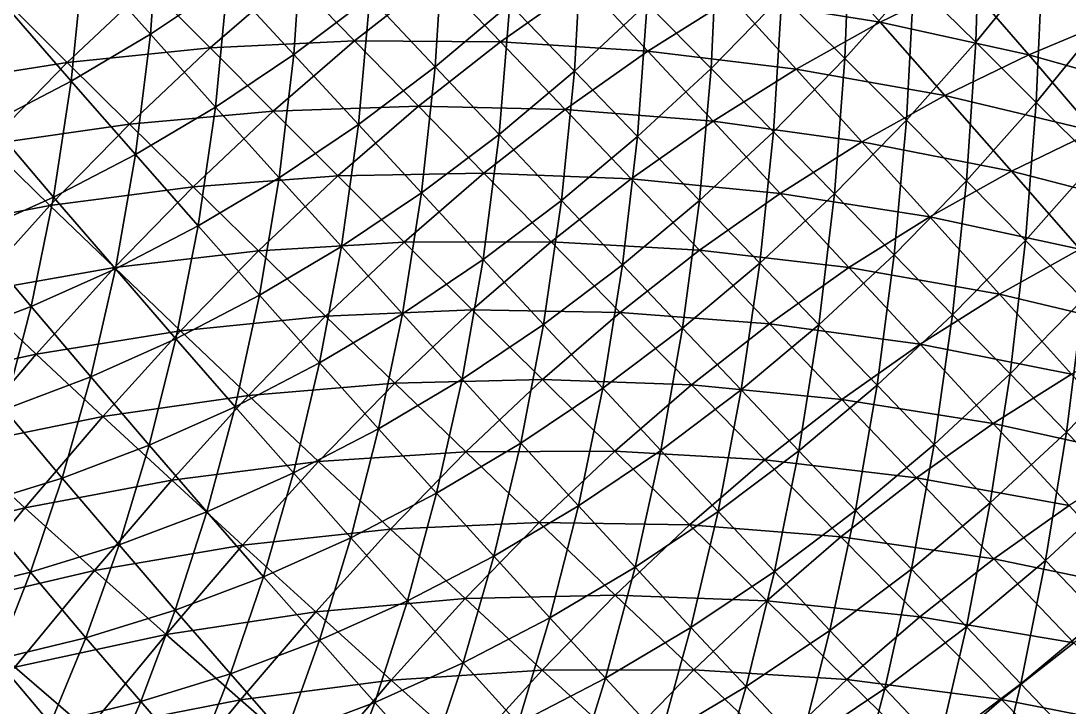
# Model space of a CAD drawing. Header units: metres. Extents: x -232 to 179, y -162 to 161.
# Drawn here: x -35.3 to 36.9, y -42.6 to 4.6 of the extents above; entities that cross this region are included whole.
import ezdxf

# ---------------------------------------------------------------- set-up
doc = ezdxf.new("R2010")
doc.units = ezdxf.units.M

msp = doc.modelspace()

# ---------------------------------------------------------------- linework, layer by layer
for points in [[(-26.355604, 3.6792908, -842.4458), (-25.72985, 12.35928, -850.2229), (-30.969728, 8.842255, -849.3552), (-30.96963, 8.842355, -849.3551)], [(-25.72985, 12.35928, -850.2229), (-26.355604, 3.6792908, -842.4458), (-21.039566, 7.247425, -843.3261), (-21.039467, 7.247525, -843.326)], [(30.488918, 3.125061, -804.0054), (30.793163, 12.934345, -809.78625), (26.218666, 7.3269253, -810.4984), (26.218765, 7.3270254, -810.4983)], [(30.793163, 12.934345, -809.78625), (30.488918, 3.125061, -804.0054), (35.09767, 8.774464, -803.2879), (35.09777, 8.774564, -803.2878)], [(21.47968, 2.0020218, -810.9557), (21.844707, 11.605143, -817.02966), (17.145573, 6.325016, -817.4831), (17.145672, 6.325116, -817.483)], [(21.844707, 11.605143, -817.02966), (21.47968, 2.0020218, -810.9557), (26.218666, 7.3269253, -810.4984), (26.218765, 7.3270254, -810.4983)], [(-16.475597, 2.285122, -836.5272), (-15.871052, 11.136147, -843.9389), (-21.039566, 7.247425, -843.3261), (-21.039467, 7.247525, -843.326)], [(-15.871052, 11.136147, -843.9389), (-16.475597, 2.285122, -836.5272), (-11.239189, 6.22493, -837.1481), (-11.239089, 6.22503, -837.14795)], [(-6.728424, 1.4464226, -830.4407), (-6.1655693, 10.476387, -837.49817), (-11.239189, 6.22493, -837.1481), (-11.239089, 6.22503, -837.14795)], [(-6.1655693, 10.476387, -837.49817), (-6.728424, 1.4464226, -830.4407), (-1.5946999, 5.748253, -830.79486), (-1.5945998, 5.748353, -830.79474)], [(2.8599014, 1.1372643, -824.1619), (3.364708, 10.352409, -830.8773), (-1.5946999, 5.748253, -830.79486), (-1.5945998, 5.748353, -830.79474)], [(3.364708, 10.352409, -830.8773), (2.8599014, 1.1372643, -824.1619), (7.8721237, 5.7904587, -824.24524), (7.872224, 5.790559, -824.2451)], [(12.26778, 1.331173, -817.67163), (12.703861, 10.737152, -824.0585), (7.8721237, 5.7904587, -824.24524), (7.872224, 5.790559, -824.2451)], [(12.703861, 10.737152, -824.0585), (12.26778, 1.331173, -817.67163), (17.145573, 6.325016, -817.4831), (17.145672, 6.325116, -817.483)], [(23.903814, 4.5124702, -556.1957), (13.684525, 6.1549606, -561.55493), (19.543077, 9.418194, -562.9126), (19.543177, 9.418294, -562.9125)], [(19.543077, 9.418194, -562.9126), (29.752514, 7.35437, -557.792), (23.903814, 4.5124702, -556.1957), (23.903913, 4.5125704, -556.19556)], [(-31.803333, 0.44455338, -841.2994), (-30.969728, 8.842255, -849.3552), (-36.339405, 5.6538734, -848.2252), (-36.339306, 5.6539736, -848.2251)], [(-30.969728, 8.842255, -849.3552), (-31.803333, 0.44455338, -841.2994), (-26.355604, 3.6792908, -842.4458), (-26.355505, 3.6793907, -842.4457)], [(34.66317, -1.0075455, -797.541), (35.09767, 8.774464, -803.2879), (30.488918, 3.125061, -804.0054), (30.489017, 3.125161, -804.00525)], [(35.09767, 8.774464, -803.2879), (34.66317, -1.0075455, -797.541), (39.30208, 4.6788273, -796.81885), (39.302177, 4.6789274, -796.8187)], [(-26.477886, 7.025791, -584.8806), (-16.584175, 7.6284485, -578.7221), (-22.237442, 2.7484894, -578.41473), (-22.237343, 2.7485893, -578.4146)], [(-21.861475, -1.329895, -835.6354), (-21.039566, 7.247425, -843.3261), (-26.355604, 3.6792908, -842.4458), (-26.355505, 3.6793907, -842.4457)], [(-12.291222, 3.2244606, -572.21875), (-22.237442, 2.7484894, -578.41473), (-16.584175, 7.6284485, -578.7221), (-16.584076, 7.6285486, -578.722)], [(-21.039566, 7.247425, -843.3261), (-21.861475, -1.329895, -835.6354), (-16.475597, 2.285122, -836.5272), (-16.475498, 2.2852218, -836.5271)], [(-16.584175, 7.6284485, -578.7221), (-6.5821304, 7.695675, -572.7938), (-12.291222, 3.2244606, -572.21875), (-12.2911215, 3.2245605, -572.2186)], [(-2.2401772, 3.151184, -566.2399), (-12.291222, 3.2244606, -572.21875), (-6.5821304, 7.695675, -572.7938), (-6.5820303, 7.695775, -572.7937)], [(-6.5821304, 7.695675, -572.7938), (3.5142746, 7.210396, -567.0788), (-2.2401772, 3.151184, -566.2399), (-2.2400773, 3.151284, -566.2398)], [(25.714447, -2.239708, -804.46606), (26.218666, 7.3269253, -810.4984), (21.47968, 2.0020218, -810.9557), (21.479778, 2.0021217, -810.95557)], [(34.144302, 2.2670937, -550.9701), (23.903814, 4.5124702, -556.1957), (29.752514, 7.35437, -557.792), (29.752613, 7.3544703, -557.7919)], [(26.218666, 7.3269253, -810.4984), (25.714447, -2.239708, -804.46606), (30.488918, 3.125061, -804.0054), (30.489017, 3.125161, -804.00525)], [(29.752514, 7.35437, -557.792), (39.957012, 4.6871796, -552.79083), (34.144302, 2.2670937, -550.9701), (34.1444, 2.2671936, -550.97)], [(-36.258606, 5.903311, -591.2809), (-26.477886, 7.025791, -584.8806), (-32.074, 1.7388878, -584.8407), (-32.073902, 1.7389878, -584.8406)], [(-22.237442, 2.7484894, -578.41473), (-32.074, 1.7388878, -584.8407), (-26.477886, 7.025791, -584.8806), (-26.477787, 7.0258913, -584.8805)], [(7.901726, 2.511444, -560.45953), (-2.2401772, 3.151184, -566.2399), (3.5142746, 7.210396, -567.0788), (3.5143745, 7.210496, -567.0787)], [(3.5142746, 7.210396, -567.0788), (13.684525, 6.1549606, -561.55493), (7.901726, 2.511444, -560.45953), (7.901826, 2.511544, -560.4594)], [(-32.074, 1.7388878, -584.8407), (-41.810326, 0.20741081, -591.50244), (-36.258606, 5.903311, -591.2809), (-36.258507, 5.903411, -591.28076)], [(-12.026871, -2.5400581, -829.8125), (-11.239189, 6.22493, -837.1481), (-16.475597, 2.285122, -836.5272), (-16.475498, 2.2852218, -836.5271)], [(-11.239189, 6.22493, -837.1481), (-12.026871, -2.5400581, -829.8125), (-6.728424, 1.4464226, -830.4407), (-6.728324, 1.4465226, -830.44055)], [(7.207794, -3.3663673, -817.5875), (7.8721237, 5.7904587, -824.24524), (2.8599014, 1.1372643, -824.1619), (2.8600013, 1.1373643, -824.1618)], [(7.8721237, 5.7904587, -824.24524), (7.207794, -3.3663673, -817.5875), (12.26778, 1.331173, -817.67163), (12.26788, 1.331273, -817.6715)], [(18.113857, 1.2874489, -554.8539), (7.901726, 2.511444, -560.45953), (13.684525, 6.1549606, -561.55493), (13.684625, 6.155061, -561.5548)], [(16.56052, -3.0341682, -811.1459), (17.145573, 6.325016, -817.4831), (12.26778, 1.331173, -817.67163), (12.26788, 1.331273, -817.6715)], [(13.684525, 6.1549606, -561.55493), (23.903814, 4.5124702, -556.1957), (18.113857, 1.2874489, -554.8539), (18.113956, 1.2875489, -554.85376)], [(17.145573, 6.325016, -817.4831), (16.56052, -3.0341682, -811.1459), (21.47968, 2.0020218, -810.9557), (21.479778, 2.0021217, -810.95557)], [(-36.339405, 5.6538734, -848.2252), (-37.364838, -2.4443817, -839.8895), (-31.803333, 0.44455338, -841.2994), (-31.803234, 0.44465336, -841.29926)], [(-2.3284988, -3.210373, -823.80396), (-1.5946999, 5.748253, -830.79486), (-6.728424, 1.4464226, -830.4407), (-6.728324, 1.4465226, -830.44055)], [(-1.5946999, 5.748253, -830.79486), (-2.3284988, -3.210373, -823.80396), (2.8599014, 1.1372643, -824.1619), (2.8600013, 1.1373643, -824.1618)], [(28.37144, -0.53796005, -549.39453), (18.113857, 1.2874489, -554.8539), (23.903814, 4.5124702, -556.1957), (23.903913, 4.5125704, -556.19556)], [(23.903814, 4.5124702, -556.1957), (34.144302, 2.2670937, -550.9701), (28.37144, -0.53796005, -549.39453), (28.37154, -0.53786004, -549.3944)], [(44.376274, -0.5956726, -545.8428), (34.144302, 2.2670937, -550.9701), (39.957012, 4.6871796, -552.79083), (39.95711, 4.6872797, -552.7907)], [(38.74848, -5.0774937, -791.09625), (39.30208, 4.6788273, -796.81885), (34.66317, -1.0075455, -797.541), (34.66327, -1.0074455, -797.5409)], [(-27.380772, -4.6071205, -834.4739), (-26.355604, 3.6792908, -842.4458), (-31.803333, 0.44455338, -841.2994), (-31.803234, 0.44465336, -841.29926)], [(-26.355604, 3.6792908, -842.4458), (-27.380772, -4.6071205, -834.4739), (-21.861475, -1.329895, -835.6354), (-21.861376, -1.329795, -835.63525)], [(-22.237442, 2.7484894, -578.41473), (-12.291222, 3.2244606, -572.21875), (-17.896946, -1.6144676, -571.914), (-17.896847, -1.6143676, -571.9139)], [(-7.895363, -1.2778053, -565.6703), (-17.896946, -1.6144676, -571.914), (-12.291222, 3.2244606, -572.21875), (-12.2911215, 3.2245605, -572.2186)], [(-12.291222, 3.2244606, -572.21875), (-2.2401772, 3.151184, -566.2399), (-7.895363, -1.2778053, -565.6703), (-7.8952627, -1.2777053, -565.67017)], [(2.2079124, -1.5049934, -559.62946), (-7.895363, -1.2778053, -565.6703), (-2.2401772, 3.151184, -566.2399), (-2.2400773, 3.151284, -566.2398)], [(-2.2401772, 3.151184, -566.2399), (7.901726, 2.511444, -560.45953), (2.2079124, -1.5049934, -559.62946), (2.2080123, -1.5048934, -559.62933)], [(29.857462, -6.407421, -798.0047), (30.488918, 3.125061, -804.0054), (25.714447, -2.239708, -804.46606), (25.714546, -2.239608, -804.46594)], [(30.488918, 3.125061, -804.0054), (29.857462, -6.407421, -798.0047), (34.66317, -1.0075455, -797.541), (34.66327, -1.0074455, -797.5409)], [(-32.074, 1.7388878, -584.8407), (-22.237442, 2.7484894, -578.41473), (-27.79197, -2.4991264, -578.3751), (-27.79187, -2.4990265, -578.375)], [(-17.896946, -1.6144676, -571.914), (-27.79197, -2.4991264, -578.3751), (-22.237442, 2.7484894, -578.41473), (-22.237343, 2.7485893, -578.4146)], [(-17.476557, -6.1979027, -828.91003), (-16.475597, 2.285122, -836.5272), (-21.861475, -1.329895, -835.6354), (-21.861376, -1.329795, -835.63525)], [(-16.475597, 2.285122, -836.5272), (-17.476557, -6.1979027, -828.91003), (-12.026871, -2.5400581, -829.8125), (-12.026771, -2.5399582, -829.8124)], [(12.398766, -2.3134155, -553.7713), (2.2079124, -1.5049934, -559.62946), (7.901726, 2.511444, -560.45953), (7.901826, 2.511544, -560.4594)], [(7.901726, 2.511444, -560.45953), (18.113857, 1.2874489, -554.8539), (12.398766, -2.3134155, -553.7713), (12.398866, -2.3133156, -553.7712)], [(38.646843, -2.9810867, -544.04816), (28.37144, -0.53796005, -549.39453), (34.144302, 2.2670937, -550.9701), (34.1444, 2.2671936, -550.97)], [(34.144302, 2.2670937, -550.9701), (44.376274, -0.5956726, -545.8428), (38.646843, -2.9810867, -544.04816), (38.646942, -2.9809868, -544.04803)], [(-41.810326, 0.20741081, -591.50244), (-32.074, 1.7388878, -584.8407), (-37.58963, -3.919979, -585.06085), (-37.58953, -3.9198792, -585.0607)], [(-27.79197, -2.4991264, -578.3751), (-37.58963, -3.919979, -585.06085), (-32.074, 1.7388878, -584.8407), (-32.073902, 1.7389878, -584.8406)], [(-7.683361, -7.2393074, -823.16907), (-6.728424, 1.4464226, -830.4407), (-12.026871, -2.5400581, -829.8125), (-12.026771, -2.5399582, -829.8124)], [(-6.728424, 1.4464226, -830.4407), (-7.683361, -7.2393074, -823.16907), (-2.3284988, -3.210373, -823.80396), (-2.328399, -3.210273, -823.80383)], [(20.758465, -7.3136063, -804.65765), (21.47968, 2.0020218, -810.9557), (16.56052, -3.0341682, -811.1459), (16.56062, -3.0340683, -811.14575)], [(21.47968, 2.0020218, -810.9557), (20.758465, -7.3136063, -804.65765), (25.714447, -2.239708, -804.46606), (25.714546, -2.239608, -804.46594)], [(1.9699402, -7.755436, -817.22614), (2.8599014, 1.1372643, -824.1619), (-2.3284988, -3.210373, -823.80396), (-2.328399, -3.210273, -823.80383)], [(2.8599014, 1.1372643, -824.1619), (1.9699402, -7.755436, -817.22614), (7.207794, -3.3663673, -817.5875), (7.2078943, -3.3662674, -817.5874)], [(11.457619, -7.7715454, -811.06104), (12.26778, 1.331173, -817.67163), (7.207794, -3.3663673, -817.5875), (7.2078943, -3.3662674, -817.5874)], [(12.26778, 1.331173, -817.67163), (11.457619, -7.7715454, -811.06104), (16.56052, -3.0341682, -811.1459), (16.56062, -3.0340683, -811.14575)], [(22.656559, -3.7211647, -548.0701), (12.398766, -2.3134155, -553.7713), (18.113857, 1.2874489, -554.8539), (18.113956, 1.2875489, -554.85376)], [(18.113857, 1.2874489, -554.8539), (28.37144, -0.53796005, -549.39453), (22.656559, -3.7211647, -548.0701), (22.656658, -3.7210648, -548.07)], [(-33.01534, -7.534008, -833.04553), (-31.803333, 0.44455338, -841.2994), (-37.364838, -2.4443817, -839.8895), (-37.36474, -2.4442818, -839.8894)], [(-31.803333, 0.44455338, -841.2994), (-33.01534, -7.534008, -833.04553), (-27.380772, -4.6071205, -834.4739), (-27.380672, -4.6070204, -834.47375)], [(32.956696, -5.7459526, -542.4951), (22.656559, -3.7211647, -548.0701), (28.37144, -0.53796005, -549.39453), (28.37154, -0.53786004, -549.3944)], [(28.37144, -0.53796005, -549.39453), (38.646843, -2.9810867, -544.04816), (32.956696, -5.7459526, -542.4951), (32.956795, -5.7458525, -542.495)], [(-23.061235, -9.51395, -827.73474), (-21.861475, -1.329895, -835.6354), (-27.380772, -4.6071205, -834.4739), (-27.380672, -4.6070204, -834.47375)], [(-21.861475, -1.329895, -835.6354), (-23.061235, -9.51395, -827.73474), (-17.476557, -6.1979027, -828.91003), (-17.476458, -6.1978025, -828.9099)], [(-17.896946, -1.6144676, -571.914), (-7.895363, -1.2778053, -565.6703), (-13.448166, -6.071045, -565.3684), (-13.448066, -6.070945, -565.3683)], [(-3.3876877, -5.8873215, -559.0658), (-13.448166, -6.071045, -565.3684), (-7.895363, -1.2778053, -565.6703), (-7.8952627, -1.2777053, -565.67017)], [(-7.895363, -1.2778053, -565.6703), (2.2079124, -1.5049934, -559.62946), (-3.3876877, -5.8873215, -559.0658), (-3.3875878, -5.8872213, -559.0657)], [(33.915653, -10.5078335, -791.56256), (34.66317, -1.0075455, -797.541), (29.857462, -6.407421, -798.0047), (29.857561, -6.407321, -798.0046)], [(34.66317, -1.0075455, -797.541), (33.915653, -10.5078335, -791.56256), (38.74848, -5.0774937, -791.09625), (38.74858, -5.0773935, -791.0961)], [(-27.79197, -2.4991264, -578.3751), (-17.896946, -1.6144676, -571.914), (-23.40477, -6.817951, -571.8747), (-23.40467, -6.817851, -571.8746)], [(-13.448166, -6.071045, -565.3684), (-23.40477, -6.817951, -571.8747), (-17.896946, -1.6144676, -571.914), (-17.896847, -1.6143676, -571.9139)], [(6.7716064, -6.2828255, -552.9509), (-3.3876877, -5.8873215, -559.0658), (2.2079124, -1.5049934, -559.62946), (2.2080123, -1.5048934, -559.62933)], [(2.2079124, -1.5049934, -559.62946), (12.398766, -2.3134155, -553.7713), (6.7716064, -6.2828255, -552.9509), (6.7717066, -6.2827253, -552.9508)], [(-37.364838, -2.4443817, -839.8895), (-38.745495, -10.098824, -831.35443), (-33.01534, -7.534008, -833.04553), (-33.01524, -7.533908, -833.0454)], [(-37.58963, -3.919979, -585.06085), (-27.79197, -2.4991264, -578.3751), (-33.266605, -8.115932, -578.5936), (-33.266506, -8.115832, -578.5935)], [(-23.40477, -6.817951, -571.8747), (-33.266605, -8.115932, -578.5936), (-27.79197, -2.4991264, -578.3751), (-27.79187, -2.4990265, -578.375)], [(-13.191078, -10.9361, -822.257), (-12.026871, -2.5400581, -829.8125), (-17.476557, -6.1979027, -828.91003), (-17.476458, -6.1978025, -828.9099)], [(-12.026871, -2.5400581, -829.8125), (-13.191078, -10.9361, -822.257), (-7.683361, -7.2393074, -823.16907), (-7.683261, -7.2392073, -823.16895)], [(17.015572, -7.275341, -547.0016), (6.7716064, -6.2828255, -552.9509), (12.398766, -2.3134155, -553.7713), (12.398866, -2.3133156, -553.7712)], [(12.398766, -2.3134155, -553.7713), (22.656559, -3.7211647, -548.0701), (17.015572, -7.275341, -547.0016), (17.01567, -7.275241, -547.00146)], [(24.869043, -11.514523, -798.1975), (25.714447, -2.239708, -804.46606), (20.758465, -7.3136063, -804.65765), (20.758564, -7.313506, -804.65753)], [(25.714447, -2.239708, -804.46606), (24.869043, -11.514523, -798.1975), (29.857462, -6.407421, -798.0047), (29.857561, -6.407321, -798.0046)], [(-3.4359589, -11.822773, -816.5852), (-2.3284988, -3.210373, -823.80396), (-7.683361, -7.2393074, -823.16907), (-7.683261, -7.2392073, -823.16895)], [(-2.3284988, -3.210373, -823.80396), (-3.4359589, -11.822773, -816.5852), (1.9699402, -7.755436, -817.22614), (1.9700402, -7.755336, -817.226)], [(6.175358, -12.197838, -810.69653), (7.207794, -3.3663673, -817.5875), (1.9699402, -7.755436, -817.22614), (1.9700402, -7.755336, -817.226)], [(7.207794, -3.3663673, -817.5875), (6.175358, -12.197838, -810.69653), (11.457619, -7.7715454, -811.06104), (11.457719, -7.7714453, -811.0609)], [(15.617355, -12.086456, -804.5722), (16.56052, -3.0341682, -811.1459), (11.457619, -7.7715454, -811.06104), (11.457719, -7.7714453, -811.0609)], [(16.56052, -3.0341682, -811.1459), (15.617355, -12.086456, -804.5722), (20.758465, -7.3136063, -804.65765), (20.758564, -7.313506, -804.65753)], [(43.27157, -8.404533, -537.01086), (32.956696, -5.7459526, -542.4951), (38.646843, -2.9810867, -544.04816), (38.646942, -2.9809868, -544.04803)], [(-33.266605, -8.115932, -578.5936), (-43.06495, -9.960087, -585.52423), (-37.58963, -3.919979, -585.06085), (-37.58953, -3.9198792, -585.0607)], [(27.323696, -8.883549, -541.1897), (17.015572, -7.275341, -547.0016), (22.656559, -3.7211647, -548.0701), (22.656658, -3.7210648, -548.07)], [(22.656559, -3.7211647, -548.0701), (32.956696, -5.7459526, -542.4951), (27.323696, -8.883549, -541.1897), (27.323795, -8.883449, -541.1896)], [(-28.762552, -12.475517, -826.2895), (-27.380772, -4.6071205, -834.4739), (-33.01534, -7.534008, -833.04553), (-33.01524, -7.533908, -833.0454)], [(-27.380772, -4.6071205, -834.4739), (-28.762552, -12.475517, -826.2895), (-23.061235, -9.51395, -827.73474), (-23.061136, -9.51385, -827.7346)], [(37.67137, -11.125687, -535.4824), (27.323696, -8.883549, -541.1897), (32.956696, -5.7459526, -542.4951), (32.956795, -5.7458525, -542.495)], [(32.956696, -5.7459526, -542.4951), (43.27157, -8.404533, -537.01086), (37.67137, -11.125687, -535.4824), (37.67147, -11.1255865, -535.4823)], [(37.895508, -14.547216, -785.13104), (38.74848, -5.0774937, -791.09625), (33.915653, -10.5078335, -791.56256), (33.915752, -10.507733, -791.56244)], [(-23.40477, -6.817951, -571.8747), (-13.448166, -6.071045, -565.3684), (-18.903992, -11.22541, -565.32947), (-18.903893, -11.22531, -565.32935)], [(-18.835236, -14.28746, -821.0692), (-17.476557, -6.1979027, -828.91003), (-23.061235, -9.51395, -827.73474), (-23.061136, -9.51385, -827.7346)], [(-8.881989, -10.630058, -558.7671), (-18.903992, -11.22541, -565.32947), (-13.448166, -6.071045, -565.3684), (-13.448066, -6.070945, -565.3683)], [(-17.476557, -6.1979027, -828.91003), (-18.835236, -14.28746, -821.0692), (-13.191078, -10.9361, -822.257), (-13.190978, -10.936, -822.2569)], [(-13.448166, -6.071045, -565.3684), (-3.3876877, -5.8873215, -559.0658), (-8.881989, -10.630058, -558.7671), (-8.881888, -10.629958, -558.76697)], [(1.2415161, -10.613842, -552.3939), (-8.881989, -10.630058, -558.7671), (-3.3876877, -5.8873215, -559.0658), (-3.3875878, -5.8872213, -559.0657)], [(-3.3876877, -5.8873215, -559.0658), (6.7716064, -6.2828255, -552.9509), (1.2415161, -10.613842, -552.3939), (1.2416161, -10.613742, -552.3938)], [(11.461384, -11.193275, -546.1919), (1.2415161, -10.613842, -552.3939), (6.7716064, -6.2828255, -552.9509), (6.7717066, -6.2827253, -552.9508)], [(6.7716064, -6.2828255, -552.9509), (17.015572, -7.275341, -547.0016), (11.461384, -11.193275, -546.1919), (11.461484, -11.193175, -546.1918)], [(28.899097, -15.643747, -791.7565), (29.857462, -6.407421, -798.0047), (24.869043, -11.514523, -798.1975), (24.869143, -11.514422, -798.1974)], [(29.857462, -6.407421, -798.0047), (28.899097, -15.643747, -791.7565), (33.915653, -10.5078335, -791.56256), (33.915752, -10.507733, -791.56244)], [(-33.266605, -8.115932, -578.5936), (-23.40477, -6.817951, -571.8747), (-28.83337, -12.387529, -572.0914), (-28.833271, -12.387429, -572.09125)], [(-18.903992, -11.22541, -565.32947), (-28.83337, -12.387529, -572.0914), (-23.40477, -6.817951, -571.8747), (-23.40467, -6.817851, -571.8746)], [(-34.560593, -15.070717, -824.57837), (-33.01534, -7.534008, -833.04553), (-38.745495, -10.098824, -831.35443), (-38.745396, -10.098723, -831.3543)], [(-33.01534, -7.534008, -833.04553), (-34.560593, -15.070717, -824.57837), (-28.762552, -12.475517, -826.2895), (-28.762453, -12.475417, -826.28937)], [(-8.996172, -15.554802, -815.6645), (-7.683361, -7.2393074, -823.16907), (-13.191078, -10.9361, -822.257), (-13.190978, -10.936, -822.2569)], [(-7.683361, -7.2393074, -823.16907), (-8.996172, -15.554802, -815.6645), (-3.4359589, -11.822773, -816.5852), (-3.435859, -11.822673, -816.5851)], [(0.72361755, -16.299664, -810.0502), (1.9699402, -7.755436, -817.22614), (-3.4359589, -11.822773, -816.5852), (-3.435859, -11.822673, -816.5851)], [(1.9699402, -7.755436, -817.22614), (0.72361755, -16.299664, -810.0502), (6.175358, -12.197838, -810.69653), (6.175458, -12.197738, -810.6964)], [(10.29554, -16.54589, -804.20496), (11.457619, -7.7715454, -811.06104), (6.175358, -12.197838, -810.69653), (6.175458, -12.197738, -810.6964)], [(11.457619, -7.7715454, -811.06104), (10.29554, -16.54589, -804.20496), (15.617355, -12.086456, -804.5722), (15.6174555, -12.086356, -804.5721)], [(21.76353, -12.386799, -540.1365), (11.461384, -11.193275, -546.1919), (17.015572, -7.275341, -547.0016), (17.01567, -7.275241, -547.00146)], [(19.694288, -16.318607, -798.1115), (20.758465, -7.3136063, -804.65765), (15.617355, -12.086456, -804.5722), (15.6174555, -12.086356, -804.5721)], [(17.015572, -7.275341, -547.0016), (27.323696, -8.883549, -541.1897), (21.76353, -12.386799, -540.1365), (21.76363, -12.386699, -540.13635)], [(20.758465, -7.3136063, -804.65765), (19.694288, -16.318607, -798.1115), (24.869043, -11.514523, -798.1975), (24.869143, -11.514422, -798.1974)], [(-43.06495, -9.960087, -585.52423), (-33.266605, -8.115932, -578.5936), (-38.701244, -14.111158, -579.0535), (-38.701145, -14.111058, -579.0534)], [(-28.83337, -12.387529, -572.0914), (-38.701244, -14.111158, -579.0535), (-33.266605, -8.115932, -578.5936), (-33.266506, -8.115832, -578.5935)], [(32.127422, -14.21368, -534.19763), (21.76353, -12.386799, -540.1365), (27.323696, -8.883549, -541.1897), (27.323795, -8.883449, -541.1896)], [(27.323696, -8.883549, -541.1897), (37.67137, -11.125687, -535.4824), (32.127422, -14.21368, -534.19763), (32.12752, -14.21358, -534.1975)], [(-38.745495, -10.098824, -831.35443), (-40.43436, -17.288643, -822.6067), (-34.560593, -15.070717, -824.57837), (-34.560493, -15.070617, -824.57825)], [(-24.597265, -17.28056, -819.6085), (-23.061235, -9.51395, -827.73474), (-28.762552, -12.475517, -826.2895), (-28.762453, -12.475417, -826.28937)], [(-23.061235, -9.51395, -827.73474), (-24.597265, -17.28056, -819.6085), (-18.835236, -14.28746, -821.0692), (-18.835136, -14.28736, -821.0691)], [(-18.903992, -11.22541, -565.32947), (-8.881989, -10.630058, -558.7671), (-14.280323, -15.73011, -558.72864), (-14.280223, -15.73001, -558.7285)], [(-4.188442, -15.301056, -552.0987), (-14.280323, -15.73011, -558.72864), (-8.881989, -10.630058, -558.7671), (-8.881888, -10.629958, -558.76697)], [(-8.881989, -10.630058, -558.7671), (1.2415161, -10.613842, -552.3939), (-4.188442, -15.301056, -552.0987), (-4.188342, -15.300956, -552.0986)], [(6.0029984, -15.468136, -545.6421), (-4.188442, -15.301056, -552.0987), (1.2415161, -10.613842, -552.3939), (1.2416161, -10.613742, -552.3938)], [(1.2415161, -10.613842, -552.3939), (11.461384, -11.193275, -546.1919), (6.0029984, -15.468136, -545.6421), (6.0030985, -15.468036, -545.64197)], [(32.855003, -19.707651, -785.32587), (33.915653, -10.5078335, -791.56256), (28.899097, -15.643747, -791.7565), (28.899197, -15.643647, -791.75635)], [(33.915653, -10.5078335, -791.56256), (32.855003, -19.707651, -785.32587), (37.895508, -14.547216, -785.13104), (37.895607, -14.547116, -785.1309)], [(-28.83337, -12.387529, -572.0914), (-18.903992, -11.22541, -565.32947), (-24.28135, -16.742413, -565.54407), (-24.28125, -16.742313, -565.54395)], [(-14.280323, -15.73011, -558.72864), (-24.28135, -16.742413, -565.54407), (-18.903992, -11.22541, -565.32947), (-18.903893, -11.22531, -565.32935)], [(-14.6941185, -18.938103, -814.4654), (-13.191078, -10.9361, -822.257), (-18.835236, -14.28746, -821.0692), (-18.835136, -14.28736, -821.0691)], [(-13.191078, -10.9361, -822.257), (-14.6941185, -18.938103, -814.4654), (-8.996172, -15.554802, -815.6645), (-8.996072, -15.554702, -815.66437)], [(16.288914, -16.2486, -539.3384), (6.0029984, -15.468136, -545.6421), (11.461384, -11.193275, -546.1919), (11.461484, -11.193175, -546.1918)], [(11.461384, -11.193275, -546.1919), (21.76353, -12.386799, -540.1365), (16.288914, -16.2486, -539.3384), (16.289013, -16.2485, -539.33826)], [(23.695148, -20.474928, -791.67), (24.869043, -11.514523, -798.1975), (19.694288, -16.318607, -798.1115), (19.694387, -16.318508, -798.1114)], [(24.869043, -11.514523, -798.1975), (23.695148, -20.474928, -791.67), (28.899097, -15.643747, -791.7565), (28.899197, -15.643647, -791.75635)], [(42.528687, -16.69308, -528.33936), (32.127422, -14.21368, -534.19763), (37.67137, -11.125687, -535.4824), (37.67147, -11.1255865, -535.4823)], [(-4.883749, -20.06334, -809.12164), (-3.4359589, -11.822773, -816.5852), (-8.996172, -15.554802, -815.6645), (-8.996072, -15.554702, -815.66437)], [(-3.4359589, -11.822773, -816.5852), (-4.883749, -20.06334, -809.12164), (0.72361755, -16.299664, -810.0502), (0.7237176, -16.299564, -810.05005)], [(4.8029785, -20.678425, -803.5538), (6.175358, -12.197838, -810.69653), (0.72361755, -16.299664, -810.0502), (0.7237176, -16.299564, -810.05005)], [(6.175358, -12.197838, -810.69653), (4.8029785, -20.678425, -803.5538), (10.29554, -16.54589, -804.20496), (10.29564, -16.545792, -804.20483)], [(14.337648, -20.80722, -797.74194), (15.617355, -12.086456, -804.5722), (10.29554, -16.54589, -804.20496), (10.29564, -16.545792, -804.20483)], [(15.617355, -12.086456, -804.5722), (14.337648, -20.80722, -797.74194), (19.694288, -16.318607, -798.1115), (19.694387, -16.318508, -798.1114)], [(-38.701244, -14.111158, -579.0535), (-28.83337, -12.387529, -572.0914), (-34.222294, -18.332333, -572.5474), (-34.222195, -18.332233, -572.5473)], [(-30.45705, -19.903397, -817.8792), (-28.762552, -12.475517, -826.2895), (-34.560593, -15.070717, -824.57837), (-34.560493, -15.070617, -824.57825)], [(-24.28135, -16.742413, -565.54407), (-34.222294, -18.332333, -572.5474), (-28.83337, -12.387529, -572.0914), (-28.833271, -12.387429, -572.09125)], [(-28.762552, -12.475517, -826.2895), (-30.45705, -19.903397, -817.8792), (-24.597265, -17.28056, -819.6085), (-24.597166, -17.28046, -819.6084)], [(26.655159, -17.661556, -533.161), (16.288914, -16.2486, -539.3384), (21.76353, -12.386799, -540.1365), (21.76363, -12.386699, -540.13635)], [(21.76353, -12.386799, -540.1365), (32.127422, -14.21368, -534.19763), (26.655159, -17.661556, -533.161), (26.655258, -17.661457, -533.1609)], [(-34.222294, -18.332333, -572.5474), (-44.171528, -20.507607, -579.72614), (-38.701244, -14.111158, -579.0535), (-38.701145, -14.111058, -579.0534)], [(-20.511065, -21.959728, -812.9908), (-18.835236, -14.28746, -821.0692), (-24.597265, -17.28056, -819.6085), (-24.597166, -17.28046, -819.6084)], [(-18.835236, -14.28746, -821.0692), (-20.511065, -21.959728, -812.9908), (-14.6941185, -18.938103, -814.4654), (-14.694018, -18.938004, -814.4653)], [(37.081367, -19.727253, -527.07697), (26.655159, -17.661556, -533.161), (32.127422, -14.21368, -534.19763), (32.12752, -14.21358, -534.1975)], [(32.127422, -14.21368, -534.19763), (42.528687, -16.69308, -528.33936), (37.081367, -19.727253, -527.07697), (37.081467, -19.727154, -527.07684)], [(-36.39337, -22.14495, -815.88654), (-34.560593, -15.070717, -824.57837), (-40.43436, -17.288643, -822.6067), (-40.43426, -17.288544, -822.60657)], [(-34.560593, -15.070717, -824.57837), (-36.39337, -22.14495, -815.88654), (-30.45705, -19.903397, -817.8792), (-30.456951, -19.903297, -817.8791)], [(36.74265, -23.712156, -778.89746), (37.895508, -14.547216, -785.13104), (32.855003, -19.707651, -785.32587), (32.855103, -19.707552, -785.32574)], [(37.895508, -14.547216, -785.13104), (36.74265, -23.712156, -778.89746), (41.802998, -18.531412, -778.70184), (41.803097, -18.531313, -778.7017)], [(-24.28135, -16.742413, -565.54407), (-14.280323, -15.73011, -558.72864), (-19.601006, -21.188976, -558.941), (-19.600906, -21.188877, -558.94086)], [(-9.523582, -20.341396, -552.0606), (-19.601006, -21.188976, -558.941), (-14.280323, -15.73011, -558.72864), (-14.280223, -15.73001, -558.7285)], [(-10.630014, -23.475334, -807.91235), (-8.996172, -15.554802, -815.6645), (-14.6941185, -18.938103, -814.4654), (-14.694018, -18.938004, -814.4653)], [(-14.280323, -15.73011, -558.72864), (-4.188442, -15.301056, -552.0987), (-9.523582, -20.341396, -552.0606), (-9.523482, -20.341297, -552.0605)], [(-8.996172, -15.554802, -815.6645), (-10.630014, -23.475334, -807.91235), (-4.883749, -20.06334, -809.12164), (-4.883649, -20.06324, -809.1215)], [(0.64343643, -20.09457, -545.3507), (-9.523582, -20.341396, -552.0606), (-4.188442, -15.301056, -552.0987), (-4.188342, -15.300956, -552.0986)], [(-4.188442, -15.301056, -552.0987), (6.0029984, -15.468136, -545.6421), (0.64343643, -20.09457, -545.3507), (0.64353645, -20.094471, -545.3506)], [(10.908737, -20.462215, -538.7964), (0.64343643, -20.09457, -545.3507), (6.0029984, -15.468136, -545.6421), (6.0030985, -15.468036, -545.64197)], [(6.0029984, -15.468136, -545.6421), (16.288914, -16.2486, -539.3384), (10.908737, -20.462215, -538.7964), (10.908837, -20.462116, -538.79626)], [(27.626211, -24.561895, -785.239), (28.899097, -15.643747, -791.7565), (23.695148, -20.474928, -791.67), (23.695248, -20.474829, -791.66986)], [(28.899097, -15.643747, -791.7565), (27.626211, -24.561895, -785.239), (32.855003, -19.707651, -785.32587), (32.855103, -19.707552, -785.32574)], [(-0.8463669, -24.470291, -802.6183), (0.72361755, -16.299664, -810.0502), (-4.883749, -20.06334, -809.12164), (-4.883649, -20.06324, -809.1215)], [(0.72361755, -16.299664, -810.0502), (-0.8463669, -24.470291, -802.6183), (4.8029785, -20.678425, -803.5538), (4.8030787, -20.678326, -803.55365)], [(8.809145, -24.966797, -797.0864), (10.29554, -16.54589, -804.20496), (4.8029785, -20.678425, -803.5538), (4.8030787, -20.678326, -803.55365)], [(10.29554, -16.54589, -804.20496), (8.809145, -24.966797, -797.0864), (14.337648, -20.80722, -797.74194), (14.337749, -20.807121, -797.7418)], [(21.267097, -21.4623, -532.37555), (10.908737, -20.462215, -538.7964), (16.288914, -16.2486, -539.3384), (16.289013, -16.2485, -539.33826)], [(18.308289, -24.98887, -791.29834), (19.694288, -16.318607, -798.1115), (14.337648, -20.80722, -797.74194), (14.337749, -20.807121, -797.7418)], [(16.288914, -16.2486, -539.3384), (26.655159, -17.661556, -533.161), (21.267097, -21.4623, -532.37555), (21.267197, -21.4622, -532.3754)], [(19.694288, -16.318607, -798.1115), (18.308289, -24.98887, -791.29834), (23.695148, -20.474928, -791.67), (23.695248, -20.474829, -791.66986)], [(-34.222294, -18.332333, -572.5474), (-24.28135, -16.742413, -565.54407), (-29.619408, -22.631092, -565.99585), (-29.619308, -22.630993, -565.9957)], [(-26.426699, -24.607563, -811.245), (-24.597265, -17.28056, -819.6085), (-30.45705, -19.903397, -817.8792), (-30.456951, -19.903297, -817.8791)], [(-19.601006, -21.188976, -558.941), (-29.619408, -22.631092, -565.99585), (-24.28135, -16.742413, -565.54407), (-24.28125, -16.742313, -565.54395)], [(-24.597265, -17.28056, -819.6085), (-26.426699, -24.607563, -811.245), (-20.511065, -21.959728, -812.9908), (-20.510965, -21.95963, -812.99066)], [(31.704487, -23.115025, -526.0585), (21.267097, -21.4623, -532.37555), (26.655159, -17.661556, -533.161), (26.655258, -17.661457, -533.1609)], [(26.655159, -17.661556, -533.161), (37.081367, -19.727253, -527.07697), (31.704487, -23.115025, -526.0585), (31.704586, -23.114925, -526.05835)], [(-44.171528, -20.507607, -579.72614), (-34.222294, -18.332333, -572.5474), (-39.646587, -24.674997, -573.21436), (-39.64649, -24.674898, -573.21423)], [(-29.619408, -22.631092, -565.99585), (-39.646587, -24.674997, -573.21436), (-34.222294, -18.332333, -572.5474), (-34.222195, -18.332233, -572.5473)], [(40.56759, -27.66287, -772.46313), (41.802998, -18.531412, -778.70184), (36.74265, -23.712156, -778.89746), (36.74275, -23.712057, -778.89734)], [(-16.496288, -26.522583, -806.4253), (-14.6941185, -18.938103, -814.4654), (-20.511065, -21.959728, -812.9908), (-20.510965, -21.95963, -812.99066)], [(-14.6941185, -18.938103, -814.4654), (-16.496288, -26.522583, -806.4253), (-10.630014, -23.475334, -807.91235), (-10.629914, -23.475235, -807.91223)], [(-32.419598, -26.87048, -809.2333), (-30.45705, -19.903397, -817.8792), (-36.39337, -22.14495, -815.88654), (-36.393272, -22.144852, -815.8864)], [(-30.45705, -19.903397, -817.8792), (-32.419598, -26.87048, -809.2333), (-26.426699, -24.607563, -811.245), (-26.4266, -24.607464, -811.2449)], [(-6.6356583, -27.907822, -801.39996), (-4.883749, -20.06334, -809.12164), (-10.630014, -23.475334, -807.91235), (-10.629914, -23.475235, -807.91223)], [(-9.523582, -20.341396, -552.0606), (0.64343643, -20.09457, -545.3507), (-4.622509, -25.069553, -545.3131), (-4.622409, -25.069454, -545.313)], [(-4.883749, -20.06334, -809.12164), (-6.6356583, -27.907822, -801.39996), (-0.8463669, -24.470291, -802.6183), (-0.84626687, -24.470192, -802.61816)], [(5.625965, -25.022362, -538.5092), (-4.622509, -25.069553, -545.3131), (0.64343643, -20.09457, -545.3507), (0.64353645, -20.094471, -545.3506)], [(0.64343643, -20.09457, -545.3507), (10.908737, -20.462215, -538.7964), (5.625965, -25.022362, -538.5092), (5.6260653, -25.022263, -538.5091)], [(31.49327, -28.585516, -778.8102), (32.855003, -19.707651, -785.32587), (27.626211, -24.561895, -785.239), (27.62631, -24.561796, -785.2389)], [(32.855003, -19.707651, -785.32587), (31.49327, -28.585516, -778.8102), (36.74265, -23.712156, -778.89746), (36.74275, -23.712057, -778.89734)], [(42.200867, -25.441948, -519.80914), (31.704487, -23.115025, -526.0585), (37.081367, -19.727253, -527.07697), (37.081467, -19.727154, -527.07684)], [(-19.601006, -21.188976, -558.941), (-9.523582, -20.341396, -552.0606), (-14.781971, -25.736347, -552.2705), (-14.781871, -25.736248, -552.2704)], [(-4.622509, -25.069553, -545.3131), (-14.781971, -25.736347, -552.2705), (-9.523582, -20.341396, -552.0606), (-9.523482, -20.341297, -552.0605)], [(3.1228333, -28.783463, -796.14484), (4.8029785, -20.678425, -803.5538), (-0.8463669, -24.470291, -802.6183), (-0.84626687, -24.470192, -802.61816)], [(4.8029785, -20.678425, -803.5538), (3.1228333, -28.783463, -796.14484), (8.809145, -24.966797, -797.0864), (8.809245, -24.966698, -797.0863)], [(15.971962, -25.609303, -531.84216), (5.625965, -25.022362, -538.5092), (10.908737, -20.462215, -538.7964), (10.908837, -20.462116, -538.79626)], [(12.748596, -29.171915, -790.63916), (14.337648, -20.80722, -797.74194), (8.809145, -24.966797, -797.0864), (8.809245, -24.966698, -797.0863)], [(10.908737, -20.462215, -538.7964), (21.267097, -21.4623, -532.37555), (15.971962, -25.609303, -531.84216), (15.972062, -25.609203, -531.84204)], [(14.337648, -20.80722, -797.74194), (12.748596, -29.171915, -790.63916), (18.308289, -24.98887, -791.29834), (18.308388, -24.988771, -791.2982)], [(22.213629, -29.097387, -784.86554), (23.695148, -20.474928, -791.67), (18.308289, -24.98887, -791.29834), (18.308388, -24.988771, -791.2982)], [(23.695148, -20.474928, -791.67), (22.213629, -29.097387, -784.86554), (27.626211, -24.561895, -785.239), (27.62631, -24.561796, -785.2389)], [(-29.619408, -22.631092, -565.99585), (-19.601006, -21.188976, -558.941), (-24.88282, -27.01561, -559.38794), (-24.88272, -27.01551, -559.3878)], [(-14.781971, -25.736347, -552.2705), (-24.88282, -27.01561, -559.38794), (-19.601006, -21.188976, -558.941), (-19.600906, -21.188877, -558.94086)], [(26.41034, -26.849525, -525.2867), (15.971962, -25.609303, -531.84216), (21.267097, -21.4623, -532.37555), (21.267197, -21.4622, -532.3754)], [(21.267097, -21.4623, -532.37555), (31.704487, -23.115025, -526.0585), (26.41034, -26.849525, -525.2867), (26.410439, -26.849426, -525.28656)], [(-36.39337, -22.14495, -815.88654), (-38.467648, -28.738468, -806.96234), (-32.419598, -26.87048, -809.2333), (-32.4195, -26.87038, -809.23315)], [(-22.46209, -29.192871, -804.6647), (-20.511065, -21.959728, -812.9908), (-26.426699, -24.607563, -811.245), (-26.4266, -24.607464, -811.2449)], [(-20.511065, -21.959728, -812.9908), (-22.46209, -29.192871, -804.6647), (-16.496288, -26.522583, -806.4253), (-16.49619, -26.522484, -806.4252)], [(-39.646587, -24.674997, -573.21436), (-29.619408, -22.631092, -565.99585), (-34.992485, -28.91388, -566.65643), (-34.992386, -28.91378, -566.6563)], [(-24.88282, -27.01561, -559.38794), (-34.992485, -28.91388, -566.65643), (-29.619408, -22.631092, -565.99585), (-29.619308, -22.630993, -565.9957)], [(-12.545855, -30.97789, -799.90173), (-10.630014, -23.475334, -807.91235), (-16.496288, -26.522583, -806.4253), (-16.49619, -26.522484, -806.4252)], [(-10.630014, -23.475334, -807.91235), (-12.545855, -30.97789, -799.90173), (-6.6356583, -27.907822, -801.39996), (-6.635558, -27.907722, -801.39984)], [(36.927326, -28.764606, -518.8102), (26.41034, -26.849525, -525.2867), (31.704487, -23.115025, -526.0585), (31.704586, -23.114925, -526.05835)], [(35.30183, -32.551437, -772.3756), (36.74265, -23.712156, -778.89746), (31.49327, -28.585516, -778.8102), (31.49337, -28.585417, -778.81006)], [(31.704487, -23.115025, -526.0585), (42.200867, -25.441948, -519.80914), (36.927326, -28.764606, -518.8102), (36.927425, -28.764507, -518.81006)], [(36.74265, -23.712156, -778.89746), (35.30183, -32.551437, -772.3756), (40.56759, -27.66287, -772.46313), (40.567688, -27.662771, -772.463)], [(-2.7043438, -32.2435, -794.9185), (-0.8463669, -24.470291, -802.6183), (-6.6356583, -27.907822, -801.39996), (-6.635558, -27.907722, -801.39984)], [(-0.8463669, -24.470291, -802.6183), (-2.7043438, -32.2435, -794.9185), (3.1228333, -28.783463, -796.14484), (3.1229331, -28.783363, -796.1447)], [(-34.992485, -28.91388, -566.65643), (-45.247585, -31.462982, -574.04126), (-39.646587, -24.674997, -573.21436), (-39.64649, -24.674898, -573.21423)], [(-28.505806, -31.474976, -802.6359), (-26.426699, -24.607563, -811.245), (-32.419598, -26.87048, -809.2333), (-32.4195, -26.87038, -809.23315)], [(-26.426699, -24.607563, -811.245), (-28.505806, -31.474976, -802.6359), (-22.46209, -29.192871, -804.6647), (-22.46199, -29.192772, -804.66455)], [(-14.781971, -25.736347, -552.2705), (-4.622509, -25.069553, -545.3131), (-9.812729, -30.39455, -545.52026), (-9.812629, -30.394451, -545.52014)], [(0.43546677, -29.926064, -538.47217), (-9.812729, -30.39455, -545.52026), (-4.622509, -25.069553, -545.3131), (-4.622409, -25.069454, -545.313)], [(-4.622509, -25.069553, -545.3131), (5.625965, -25.022362, -538.5092), (0.43546677, -29.926064, -538.47217), (0.43556675, -29.925964, -538.47205)], [(10.772713, -30.097355, -531.5595), (0.43546677, -29.926064, -538.47217), (5.625965, -25.022362, -538.5092), (5.6260653, -25.022263, -538.5091)], [(7.030205, -33.01011, -789.6922), (8.809145, -24.966797, -797.0864), (3.1228333, -28.783463, -796.14484), (3.1229331, -28.783363, -796.1447)], [(5.625965, -25.022362, -538.5092), (15.971962, -25.609303, -531.84216), (10.772713, -30.097355, -531.5595), (10.772813, -30.097256, -531.5594)], [(8.809145, -24.966797, -797.0864), (7.030205, -33.01011, -789.6922), (12.748596, -29.171915, -790.63916), (12.748696, -29.171816, -790.63904)], [(16.62739, -33.300407, -784.2032), (18.308289, -24.98887, -791.29834), (12.748596, -29.171915, -790.63916), (12.748696, -29.171816, -790.63904)], [(18.308289, -24.98887, -791.29834), (16.62739, -33.300407, -784.2032), (22.213629, -29.097387, -784.86554), (22.213728, -29.097288, -784.8654)], [(26.059383, -33.138855, -778.4353), (27.626211, -24.561895, -785.239), (22.213629, -29.097387, -784.86554), (22.213728, -29.097288, -784.8654)], [(27.626211, -24.561895, -785.239), (26.059383, -33.138855, -778.4353), (31.49327, -28.585516, -778.8102), (31.49337, -28.585417, -778.81006)], [(-24.88282, -27.01561, -559.38794), (-14.781971, -25.736347, -552.2705), (-20.00195, -31.494764, -552.7123), (-20.00185, -31.494665, -552.71216)], [(-9.812729, -30.39455, -545.52026), (-20.00195, -31.494764, -552.7123), (-14.781971, -25.736347, -552.2705), (-14.781871, -25.736248, -552.2704)], [(21.207516, -30.92424, -524.7626), (10.772713, -30.097355, -531.5595), (15.971962, -25.609303, -531.84216), (15.972062, -25.609203, -531.84204)], [(15.971962, -25.609303, -531.84216), (26.41034, -26.849525, -525.2867), (21.207516, -30.92424, -524.7626), (21.207615, -30.92414, -524.76245)], [(-18.55632, -33.668167, -798.1279), (-16.496288, -26.522583, -806.4253), (-22.46209, -29.192871, -804.6647), (-22.46199, -29.192772, -804.66455)], [(-16.496288, -26.522583, -806.4253), (-18.55632, -33.668167, -798.1279), (-12.545855, -30.97789, -799.90173), (-12.545754, -30.97779, -799.9016)], [(-34.60515, -33.358803, -800.3457), (-32.419598, -26.87048, -809.2333), (-38.467648, -28.738468, -806.96234), (-38.46755, -28.738369, -806.9622)], [(-34.992485, -28.91388, -566.65643), (-24.88282, -27.01561, -559.38794), (-30.199295, -33.232193, -560.0416), (-30.199196, -33.232094, -560.0415)], [(-32.419598, -26.87048, -809.2333), (-34.60515, -33.358803, -800.3457), (-28.505806, -31.474976, -802.6359), (-28.505707, -31.474876, -802.6358)], [(-20.00195, -31.494764, -552.7123), (-30.199295, -33.232193, -560.0416), (-24.88282, -27.01561, -559.38794), (-24.88272, -27.01551, -559.3878)], [(31.734932, -32.427338, -518.0532), (21.207516, -30.92424, -524.7626), (26.41034, -26.849525, -525.2867), (26.410439, -26.849426, -525.28656)], [(26.41034, -26.849525, -525.2867), (36.927326, -28.764606, -518.8102), (31.734932, -32.427338, -518.0532), (31.735031, -32.42724, -518.0531)], [(-8.6532135, -35.333652, -793.4105), (-6.6356583, -27.907822, -801.39996), (-12.545855, -30.97789, -799.90173), (-12.545754, -30.97779, -799.9016)], [(-6.6356583, -27.907822, -801.39996), (-8.6532135, -35.333652, -793.4105), (-2.7043438, -32.2435, -794.9185), (-2.704244, -32.2434, -794.9184)], [(39.05703, -36.46504, -765.92725), (40.56759, -27.66287, -772.46313), (35.30183, -32.551437, -772.3756), (35.30193, -32.55134, -772.3755)], [(-38.467648, -28.738468, -806.96234), (-40.737354, -34.83557, -797.8014), (-34.60515, -33.358803, -800.3457), (-34.60505, -33.358704, -800.3456)], [(1.1701546, -36.489662, -788.459), (3.1228333, -28.783463, -796.14484), (-2.7043438, -32.2435, -794.9185), (-2.704244, -32.2434, -794.9184)], [(3.1228333, -28.783463, -796.14484), (1.1701546, -36.489662, -788.459), (7.030205, -33.01011, -789.6922), (7.030305, -33.01001, -789.6921)], [(29.850971, -37.119003, -771.9995), (31.49327, -28.585516, -778.8102), (26.059383, -33.138855, -778.4353), (26.059483, -33.138756, -778.4352)], [(31.49327, -28.585516, -778.8102), (29.850971, -37.119003, -771.9995), (35.30183, -32.551437, -772.3756), (35.30193, -32.55134, -772.3755)], [(42.341373, -34.629772, -511.3955), (31.734932, -32.427338, -518.0532), (36.927326, -28.764606, -518.8102), (36.927425, -28.764507, -518.81006)], [(-45.247585, -31.462982, -574.04126), (-34.992485, -28.91388, -566.65643), (-40.540596, -35.637775, -567.4756), (-40.540497, -35.637676, -567.47546)], [(-30.199295, -33.232193, -560.0416), (-40.540596, -35.637775, -567.4756), (-34.992485, -28.91388, -566.65643), (-34.992386, -28.91378, -566.6563)], [(-24.645292, -35.967354, -796.084), (-22.46209, -29.192871, -804.6647), (-28.505806, -31.474976, -802.6359), (-28.505707, -31.474876, -802.6358)], [(-22.46209, -29.192871, -804.6647), (-24.645292, -35.967354, -796.084), (-18.55632, -33.668167, -798.1279), (-18.556221, -33.668068, -798.1278)], [(10.881693, -37.15693, -783.2518), (12.748596, -29.171915, -790.63916), (7.030205, -33.01011, -789.6922), (7.030305, -33.01001, -789.6921)], [(12.748596, -29.171915, -790.63916), (10.881693, -37.15693, -783.2518), (16.62739, -33.300407, -784.2032), (16.62749, -33.30031, -784.20306)], [(20.45116, -37.35842, -777.7703), (22.213629, -29.097387, -784.86554), (16.62739, -33.300407, -784.2032), (16.62749, -33.30031, -784.20306)], [(22.213629, -29.097387, -784.86554), (20.45116, -37.35842, -777.7703), (26.059383, -33.138855, -778.4353), (26.059483, -33.138756, -778.4352)], [(-9.812729, -30.39455, -545.52026), (0.43546677, -29.926064, -538.47217), (-4.6803894, -35.174774, -538.6764), (-4.6802893, -35.174675, -538.6763)], [(5.664261, -34.92354, -531.5231), (-4.6803894, -35.174774, -538.6764), (0.43546677, -29.926064, -538.47217), (0.43556675, -29.925964, -538.47205)], [(0.43546677, -29.926064, -538.47217), (10.772713, -30.097355, -531.5595), (5.664261, -34.92354, -531.5231), (5.664361, -34.92344, -531.52295)], [(16.098885, -35.33407, -524.48486), (5.664261, -34.92354, -531.5231), (10.772713, -30.097355, -531.5595), (10.772813, -30.097256, -531.5594)], [(10.772713, -30.097355, -531.5595), (21.207516, -30.92424, -524.7626), (16.098885, -35.33407, -524.48486), (16.098984, -35.33397, -524.48474)], [(-20.00195, -31.494764, -552.7123), (-9.812729, -30.39455, -545.52026), (-14.965012, -36.078297, -545.9563), (-14.964911, -36.078197, -545.9562)], [(-14.703011, -38.041546, -791.62506), (-12.545855, -30.97789, -799.90173), (-18.55632, -33.668167, -798.1279), (-18.556221, -33.668068, -798.1278)], [(-4.6803894, -35.174774, -538.6764), (-14.965012, -36.078297, -545.9563), (-9.812729, -30.39455, -545.52026), (-9.812629, -30.394451, -545.52014)], [(-12.545855, -30.97789, -799.90173), (-14.703011, -38.041546, -791.62506), (-8.6532135, -35.333652, -793.4105), (-8.653113, -35.333553, -793.4104)], [(26.632103, -36.423737, -517.53925), (16.098885, -35.33407, -524.48486), (21.207516, -30.92424, -524.7626), (21.207615, -30.92414, -524.76245)], [(21.207516, -30.92424, -524.7626), (31.734932, -32.427338, -518.0532), (26.632103, -36.423737, -517.53925), (26.632202, -36.423637, -517.5391)], [(-30.7903, -37.865295, -793.7766), (-28.505806, -31.474976, -802.6359), (-34.60515, -33.358803, -800.3457), (-34.60505, -33.358704, -800.3456)], [(-28.505806, -31.474976, -802.6359), (-30.7903, -37.865295, -793.7766), (-24.645292, -35.967354, -796.084), (-24.645193, -35.967255, -796.08386)], [(-30.199295, -33.232193, -560.0416), (-20.00195, -31.494764, -552.7123), (-25.256168, -37.638565, -553.3583), (-25.25607, -37.638466, -553.35815)], [(-14.965012, -36.078297, -545.9563), (-25.256168, -37.638565, -553.3583), (-20.00195, -31.494764, -552.7123), (-20.00185, -31.494665, -552.71216)], [(-4.8122787, -39.59725, -786.94244), (-2.7043438, -32.2435, -794.9185), (-8.6532135, -35.333652, -793.4105), (-8.653113, -35.333553, -793.4104)], [(-2.7043438, -32.2435, -794.9185), (-4.8122787, -39.59725, -786.94244), (1.1701546, -36.489662, -788.459), (1.1702546, -36.489563, -788.45886)], [(37.259087, -38.214832, -510.6546), (26.632103, -36.423737, -517.53925), (31.734932, -32.427338, -518.0532), (31.735031, -32.42724, -518.0531)], [(31.734932, -32.427338, -518.0532), (42.341373, -34.629772, -511.3955), (37.259087, -38.214832, -510.6546), (37.259186, -38.214733, -510.6545)], [(4.993664, -40.653107, -782.01263), (7.030205, -33.01011, -789.6922), (1.1701546, -36.489662, -788.459), (1.1702546, -36.489563, -788.45886)], [(7.030205, -33.01011, -789.6922), (4.993664, -40.653107, -782.01263), (10.881693, -37.15693, -783.2518), (10.881793, -37.15683, -783.25165)], [(24.225239, -41.351738, -771.33246), (26.059383, -33.138855, -778.4353), (20.45116, -37.35842, -777.7703), (20.45126, -37.358322, -777.7702)], [(26.059383, -33.138855, -778.4353), (24.225239, -41.351738, -771.33246), (29.850971, -37.119003, -771.9995), (29.85107, -37.118904, -771.9994)], [(33.593506, -41.04322, -765.55023), (35.30183, -32.551437, -772.3756), (29.850971, -37.119003, -771.9995), (29.85107, -37.118904, -771.9994)], [(35.30183, -32.551437, -772.3756), (33.593506, -41.04322, -765.55023), (39.05703, -36.46504, -765.92725), (39.05713, -36.46494, -765.9271)], [(-36.968422, -39.35312, -791.2133), (-34.60515, -33.358803, -800.3457), (-40.737354, -34.83557, -797.8014), (-40.737255, -34.835472, -797.8013)], [(-40.540596, -35.637775, -567.4756), (-30.199295, -33.232193, -560.0416), (-35.68895, -39.885246, -560.85205), (-35.68885, -39.885147, -560.8519)], [(-34.60515, -33.358803, -800.3457), (-36.968422, -39.35312, -791.2133), (-30.7903, -37.865295, -793.7766), (-30.790201, -37.865196, -793.7765)], [(-25.256168, -37.638565, -553.3583), (-35.68895, -39.885246, -560.85205), (-30.199295, -33.232193, -560.0416), (-30.199196, -33.232094, -560.0415)], [(-20.831825, -40.35577, -789.5678), (-18.55632, -33.668167, -798.1279), (-24.645292, -35.967354, -796.084), (-24.645193, -35.967255, -796.08386)], [(-18.55632, -33.668167, -798.1279), (-20.831825, -40.35577, -789.5678), (-14.703011, -38.041546, -791.62506), (-14.70291, -38.041447, -791.62494)], [(14.682842, -41.230125, -776.8152), (16.62739, -33.300407, -784.2032), (10.881693, -37.15693, -783.2518), (10.881793, -37.15683, -783.25165)], [(16.62739, -33.300407, -784.2032), (14.682842, -41.230125, -776.8152), (20.45116, -37.35842, -777.7703), (20.45126, -37.358322, -777.7702)], [(-14.965012, -36.078297, -545.9563), (-4.6803894, -35.174774, -538.6764), (-9.758854, -40.77708, -539.10614), (-9.758754, -40.77698, -539.106)], [(-10.896207, -42.320427, -785.147), (-8.6532135, -35.333652, -793.4105), (-14.703011, -38.041546, -791.62506), (-14.70291, -38.041447, -791.62494)], [(-8.6532135, -35.333652, -793.4105), (-10.896207, -42.320427, -785.147), (-4.8122787, -39.59725, -786.94244), (-4.8121786, -39.597153, -786.9423)], [(0.6292877, -40.089268, -531.724), (-9.758854, -40.77708, -539.10614), (-4.6803894, -35.174774, -538.6764), (-4.6802893, -35.174675, -538.6763)], [(-4.6803894, -35.174774, -538.6764), (5.664261, -34.92354, -531.5231), (0.6292877, -40.089268, -531.724), (0.62938774, -40.08917, -531.7239)], [(11.079479, -40.07613, -524.44904), (0.6292877, -40.089268, -531.724), (5.664261, -34.92354, -531.5231), (5.664361, -34.92344, -531.52295)], [(5.664261, -34.92354, -531.5231), (16.098885, -35.33407, -524.48486), (11.079479, -40.07613, -524.44904), (11.079579, -40.07603, -524.4489)], [(21.621662, -40.748802, -517.26685), (11.079479, -40.07613, -524.44904), (16.098885, -35.33407, -524.48486), (16.098984, -35.33397, -524.48474)], [(16.098885, -35.33407, -524.48486), (26.632103, -36.423737, -517.53925), (21.621662, -40.748802, -517.26685), (21.621761, -40.748703, -517.2667)], [(-27.017046, -42.266125, -787.2453), (-24.645292, -35.967354, -796.084), (-30.7903, -37.865295, -793.7766), (-30.790201, -37.865196, -793.7765)], [(-24.645292, -35.967354, -796.084), (-27.017046, -42.266125, -787.2453), (-20.831825, -40.35577, -789.5678), (-20.831726, -40.35567, -789.5677)], [(-25.256168, -37.638565, -553.3583), (-14.965012, -36.078297, -545.9563), (-20.151108, -42.142437, -546.59393), (-20.151009, -42.142338, -546.5938)], [(-9.758854, -40.77708, -539.10614), (-20.151108, -42.142437, -546.59393), (-14.965012, -36.078297, -545.9563), (-14.964911, -36.078197, -545.9562)], [(-1.017334, -43.775528, -780.4889), (1.1701546, -36.489662, -788.459), (-4.8122787, -39.59725, -786.94244), (-4.8121786, -39.597153, -786.9423)], [(1.1701546, -36.489662, -788.459), (-1.017334, -43.775528, -780.4889), (4.993664, -40.653107, -782.01263), (4.993764, -40.653008, -782.0125)], [(32.264473, -42.12648, -510.1515), (21.621662, -40.748802, -517.26685), (26.632103, -36.423737, -517.53925), (26.632202, -36.423637, -517.5391)], [(26.632103, -36.423737, -517.53925), (37.259087, -38.214832, -510.6546), (32.264473, -42.12648, -510.1515), (32.264572, -42.12638, -510.1514)], [(37.291836, -44.916634, -759.0798), (39.05703, -36.46504, -765.92725), (33.593506, -41.04322, -765.55023), (33.593605, -41.04312, -765.5501)], [(8.771637, -44.740067, -775.57117), (10.881693, -37.15693, -783.2518), (4.993664, -40.653107, -782.01263), (4.993764, -40.653008, -782.0125)], [(10.881693, -37.15693, -783.2518), (8.771637, -44.740067, -775.57117), (14.682842, -41.230125, -776.8152), (14.682942, -41.230026, -776.81506)], [(18.438917, -45.235527, -770.3743), (20.45116, -37.35842, -777.7703), (14.682842, -41.230125, -776.8152), (14.682942, -41.230026, -776.81506)], [(20.45116, -37.35842, -777.7703), (18.438917, -45.235527, -770.3743), (24.225239, -41.351738, -771.33246), (24.225338, -41.35164, -771.33234)], [(27.954687, -45.2858, -764.8817), (29.850971, -37.119003, -771.9995), (24.225239, -41.351738, -771.33246), (24.225338, -41.35164, -771.33234)], [(29.850971, -37.119003, -771.9995), (27.954687, -45.2858, -764.8817), (33.593506, -41.04322, -765.55023), (33.593605, -41.04312, -765.5501)], [(-33.235596, -43.763683, -784.6652), (-30.7903, -37.865295, -793.7766), (-36.968422, -39.35312, -791.2133), (-36.968323, -39.35302, -791.2132)], [(-35.68895, -39.885246, -560.85205), (-25.256168, -37.638565, -553.3583), (-30.681553, -44.213722, -554.15924), (-30.681454, -44.213623, -554.1591)], [(-30.7903, -37.865295, -793.7766), (-33.235596, -43.763683, -784.6652), (-27.017046, -42.266125, -787.2453), (-27.016947, -42.266026, -787.2452)], [(-20.151108, -42.142437, -546.59393), (-30.681553, -44.213722, -554.15924), (-25.256168, -37.638565, -553.3583), (-25.25607, -37.638466, -553.35815)], [(-17.059599, -44.647713, -783.07806), (-14.703011, -38.041546, -791.62506), (-20.831825, -40.35577, -789.5678), (-20.831726, -40.35567, -789.5677)], [(-14.703011, -38.041546, -791.62506), (-17.059599, -44.647713, -783.07806), (-10.896207, -42.320427, -785.147), (-10.896107, -42.320328, -785.14685)], [(43.003525, -44.233757, -503.06757), (32.264473, -42.12648, -510.1515), (37.259087, -38.214832, -510.6546), (37.259186, -38.214733, -510.6545)], [(-36.968422, -39.35312, -791.2133), (-39.46442, -44.84093, -781.83594), (-33.235596, -43.763683, -784.6652), (-33.235497, -43.763584, -784.6651)], [(-7.13031, -46.511703, -778.6848), (-4.8122787, -39.59725, -786.94244), (-10.896207, -42.320427, -785.147), (-10.896107, -42.320328, -785.14685)], [(-4.8122787, -39.59725, -786.94244), (-7.13031, -46.511703, -778.6848), (-1.017334, -43.775528, -780.4889), (-1.017234, -43.77543, -780.4888)], [(-30.681553, -44.213722, -554.15924), (-41.62805, -47.07061, -561.72174), (-35.68895, -39.885246, -560.85205), (-35.68885, -39.885147, -560.8519)], [(-23.279715, -46.56884, -780.7425), (-20.831825, -40.35577, -789.5678), (-27.017046, -42.266125, -787.2453), (-27.016947, -42.266026, -787.2452)], [(-20.831825, -40.35577, -789.5678), (-23.279715, -46.56884, -780.7425), (-17.059599, -44.647713, -783.07806), (-17.0595, -44.647614, -783.07794)], [(-9.758854, -40.77708, -539.10614), (0.6292877, -40.089268, -531.724), (-4.3688965, -45.603016, -532.147), (-4.3687963, -45.602917, -532.14685)], [(6.1322746, -45.15181, -524.6465), (-4.3688965, -45.603016, -532.147), (0.6292877, -40.089268, -531.724), (0.62938774, -40.08917, -531.7239)], [(0.6292877, -40.089268, -531.724), (11.079479, -40.07613, -524.44904), (6.1322746, -45.15181, -524.6465), (6.132375, -45.15171, -524.64636)], [(16.698727, -45.399727, -517.2317), (6.1322746, -45.15181, -524.6465), (11.079479, -40.07613, -524.44904), (11.079579, -40.07603, -524.4489)], [(11.079479, -40.07613, -524.44904), (21.621662, -40.748802, -517.26685), (16.698727, -45.399727, -517.2317), (16.698826, -45.399628, -517.23157)], [(-20.151108, -42.142437, -546.59393), (-9.758854, -40.77708, -539.10614), (-14.87064, -46.754337, -539.7346), (-14.87054, -46.75424, -539.7345)], [(-4.3688965, -45.603016, -532.147), (-14.87064, -46.754337, -539.7346), (-9.758854, -40.77708, -539.10614), (-9.758754, -40.77698, -539.106)], [(2.7369766, -47.874786, -774.0414), (4.993664, -40.653107, -782.01263), (-1.017334, -43.775528, -780.4889), (-1.017234, -43.77543, -780.4888)], [(4.993664, -40.653107, -782.01263), (2.7369766, -47.874786, -774.0414), (8.771637, -44.740067, -775.57117), (8.771737, -44.739967, -775.57104)], [(27.36028, -46.359833, -509.8849), (16.698727, -45.399727, -517.2317), (21.621662, -40.748802, -517.26685), (21.621761, -40.748703, -517.2667)], [(21.621662, -40.748802, -517.26685), (32.264473, -42.12648, -510.1515), (27.36028, -46.359833, -509.8849), (27.360378, -46.359734, -509.8848)], [(31.644321, -49.165764, -758.4102), (33.593506, -41.04322, -765.55023), (27.954687, -45.2858, -764.8817), (27.954786, -45.2857, -764.8816)], [(33.593506, -41.04322, -765.55023), (31.644321, -49.165764, -758.4102), (37.291836, -44.916634, -759.0798), (37.291935, -44.916534, -759.07965)], [(12.509256, -48.756416, -769.12646), (14.682842, -41.230125, -776.8152), (8.771637, -44.740067, -775.57117), (8.771737, -44.739967, -775.57104)], [(14.682842, -41.230125, -776.8152), (12.509256, -48.756416, -769.12646), (18.438917, -45.235527, -770.3743), (18.439016, -45.235428, -770.3742)], [(22.15491, -49.17862, -763.92126), (24.225239, -41.351738, -771.33246), (18.438917, -45.235527, -770.3743), (18.439016, -45.235428, -770.3742)], [(24.225239, -41.351738, -771.33246), (22.15491, -49.17862, -763.92126), (27.954687, -45.2858, -764.8817), (27.954786, -45.2857, -764.8816)], [(-29.533344, -48.074852, -778.1478), (-27.017046, -42.266125, -787.2453), (-33.235596, -43.763683, -784.6652), (-33.235497, -43.763584, -784.6651)], [(-30.681553, -44.213722, -554.15924), (-20.151108, -42.142437, -546.59393), (-25.506134, -48.63233, -547.3845), (-25.506035, -48.632233, -547.3844)], [(-27.017046, -42.266125, -787.2453), (-29.533344, -48.074852, -778.1478), (-23.279715, -46.56884, -780.7425), (-23.279615, -46.56874, -780.7424)], [(-14.87064, -46.754337, -539.7346), (-25.506134, -48.63233, -547.3845), (-20.151108, -42.142437, -546.59393), (-20.151009, -42.142338, -546.5938)], [(-13.323128, -48.85009, -776.6061), (-10.896207, -42.320427, -785.147), (-17.059599, -44.647713, -783.07806), (-17.0595, -44.647614, -783.07794)], [(-10.896207, -42.320427, -785.147), (-13.323128, -48.85009, -776.6061), (-7.13031, -46.511703, -778.6848), (-7.13021, -46.511604, -778.6847)], [(38.125935, -48.053757, -502.57623), (27.36028, -46.359833, -509.8849), (32.264473, -42.12648, -510.1515), (32.264572, -42.12638, -510.1514)], [(32.264473, -42.12648, -510.1515), (43.003525, -44.233757, -503.06757), (38.125935, -48.053757, -502.57623), (38.126034, -48.053658, -502.57614)]]:
    msp.add_3dface(points)

doc.saveas('drawing.dxf')
